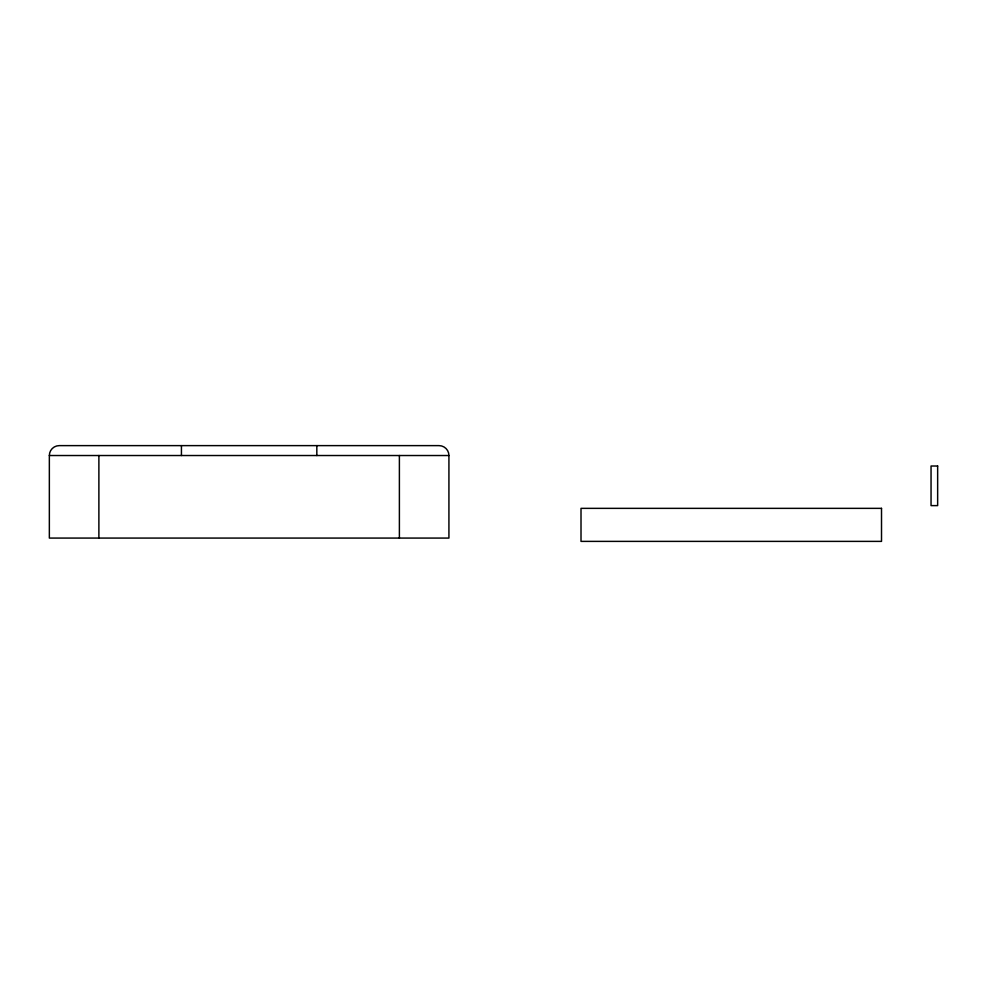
<?xml version="1.0" encoding="UTF-8"?>
<svg xmlns="http://www.w3.org/2000/svg" width="987" height="987" viewBox="0 0 987 987"><rect width="100%" height="100%" fill="white"/><g stroke="black" fill="none" stroke-linecap="round" stroke-linejoin="round"><path stroke-width="1.48" d="M49.35 455.525L448.925 455.525L448.925 538.075L49.35 538.075L49.35 455.525A9.907 9.907 0 0 1 59.257 445.618L439.018 445.618A9.907 9.907 0 0 1 448.925 455.525M399.39 455.525L399.39 538.075M316.827 445.618L316.827 455.525M181.435 445.618L181.435 455.525M98.885 455.525L98.885 538.075M937.65 466.012L931.049 466.012L931.049 505.615L937.65 505.615L937.65 466.012M881.514 508.354L581.01 508.354L581.01 541.382L881.514 541.382L881.514 508.354"/></g></svg>
